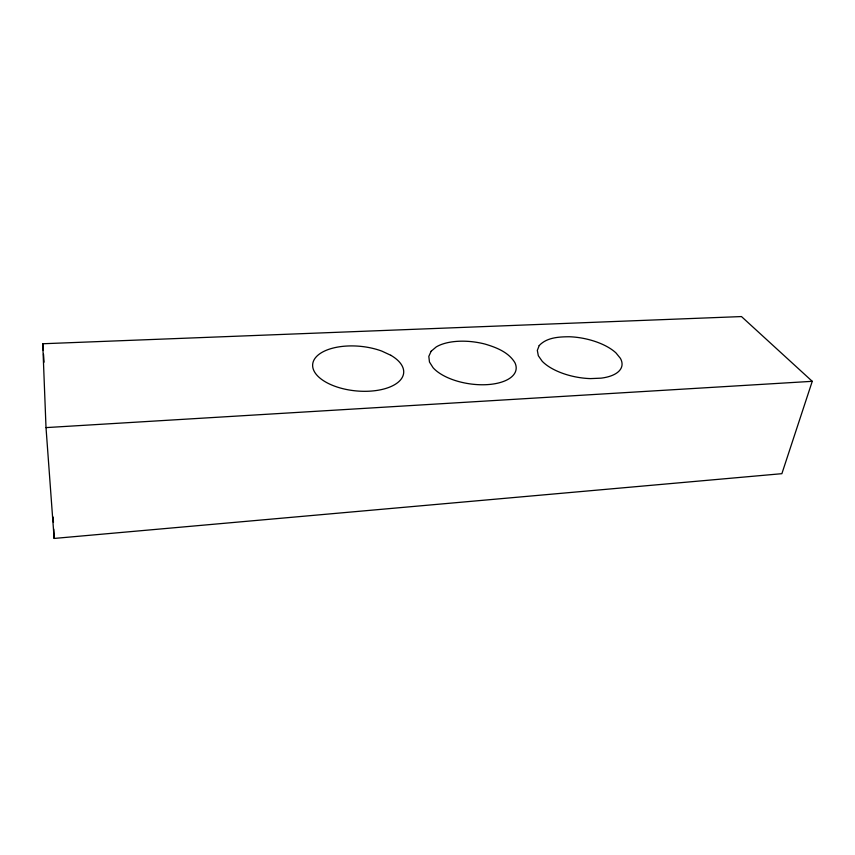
<?xml version="1.0" encoding="UTF-8"?>
<svg xmlns="http://www.w3.org/2000/svg" width="855" height="855" viewBox="0 0 855 855"><rect width="100%" height="100%" fill="white"/><g stroke="black" fill="none" stroke-linecap="round" stroke-linejoin="round"><path stroke-width="1.28" d="M812.25 381.319L781.876 473.681L54.143 538.436L46.01 427.607L42.75 343.753L741.477 316.564L812.25 381.319L46.01 427.607M42.75 343.753L43.22 350.326M43.509 354.28L44.075 362.167M53.213 517.083L53.448 522.416M53.737 529.095L54.143 538.436M539.206 345.559L537.325 350.379L538.319 355.723L542.188 361.248A43.007 19.654 11 0 0 590.527 378.605L601.054 378.156A43.007 19.654 11 0 0 620.377 358.32L615.985 352.933A43.007 19.654 11 0 0 569.387 336.752C558.924 336.827 546.826 337.383 539.206 345.559M431.134 351.255L428.815 356.396L429.466 362.018L433.1 367.757A44.129 21.044 8.4 0 0 487.521 384.611A44.129 21.044 8.4 0 0 514.828 362.541C508.447 352.132 496.381 347.472 485.213 344.127A44.129 21.044 8.4 0 0 436.2 346.948L431.134 351.255M390.831 355.295L381.79 351.095A45.689 22.39 5.4 0 0 312.887 362.99A45.689 22.39 5.4 0 0 373.015 390.917A45.689 22.39 5.4 0 0 390.831 355.295"/></g></svg>
